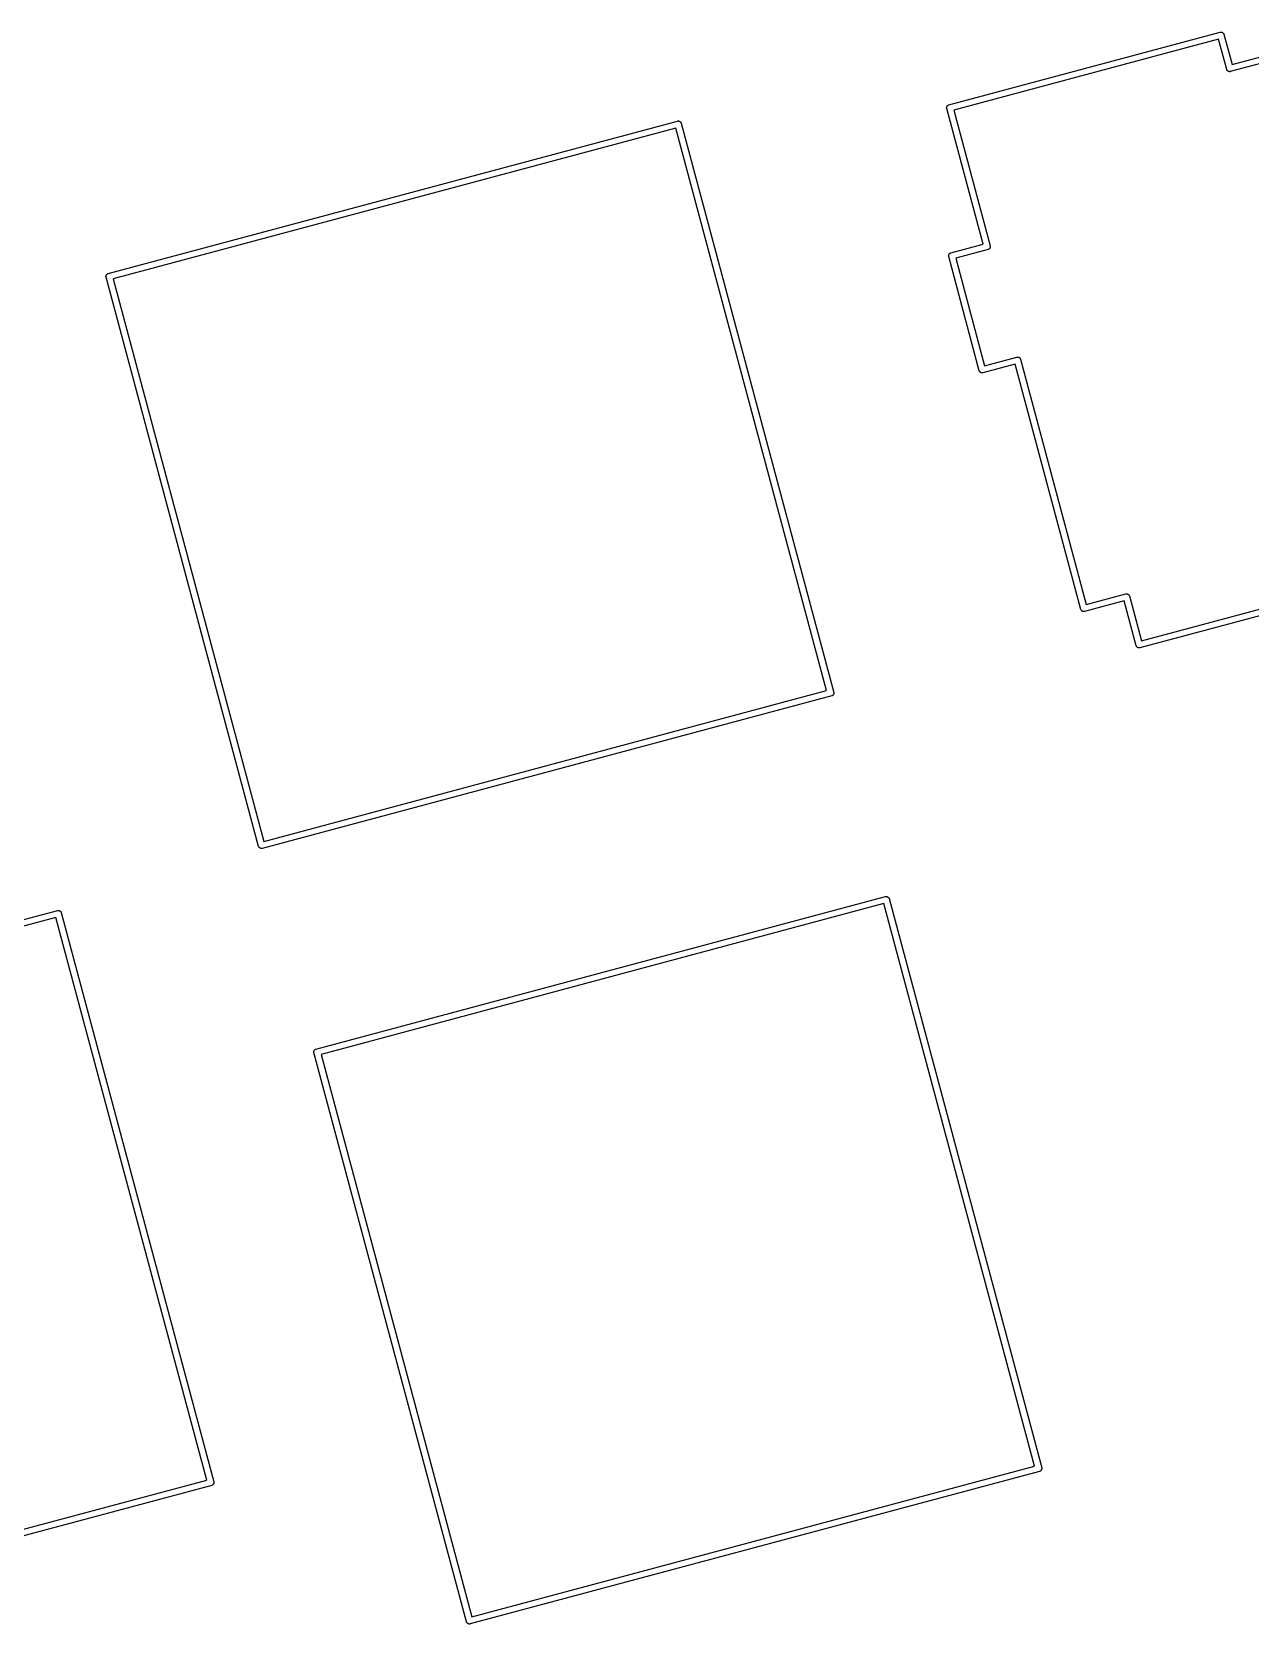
# Model space of a CAD drawing. Extents: x -13 to 326, y -133 to -5.
# Drawn here: x 241.57 to 270.48, y -50.55 to -12.45 of the extents above; entities that cross this region are included whole.
import ezdxf

# ---------------------------------------------------------------- set-up
doc = ezdxf.new("R2010")
doc.units = 0
doc.header["$MEASUREMENT"] = 0
doc.layers.add('BLACK', color=7, linetype='CONTINUOUS')

msp = doc.modelspace()

# ---------------------------------------------------------------- linework, layer by layer
at = {"layer": 'BLACK', "linetype": 'CONTINUOUS'}
for p, q in [((263.315, -14.1751), (269.756, -12.4492)), ((269.756, -12.4492), (269.763, -12.4475)), ((269.756, -12.4492), (269.756, -12.4492)), ((269.763, -12.4475), (269.769, -12.4481)), ((269.769, -12.4481), (269.776, -12.4475)), ((269.776, -12.4475), (269.783, -12.4492)), ((269.783, -12.4492), (269.79, -12.4498)), ((269.79, -12.4498), (269.796, -12.4527)), ((269.796, -12.4527), (269.802, -12.4544)), ((269.802, -12.4544), (269.808, -12.4583)), ((269.808, -12.4583), (269.814, -12.4612)), ((269.814, -12.4612), (269.819, -12.466)), ((269.819, -12.466), (269.824, -12.4698)), ((269.824, -12.4698), (269.828, -12.4754)), ((269.828, -12.4754), (269.833, -12.4802)), ((269.833, -12.4802), (269.836, -12.4863)), ((269.836, -12.4863), (269.84, -12.4919)), ((269.84, -12.4919), (269.841, -12.4984)), ((269.841, -12.4984), (269.841, -12.4984)), ((269.841, -12.4984), (270.034, -13.2163)), ((269.716, -12.6179), (263.435, -14.3008)), ((269.908, -13.3358), (269.716, -12.6179)), ((270.034, -13.2163), (271.457, -12.835)), ((271.576, -12.9608), (269.993, -13.385)), ((269.91, -13.3424), (269.908, -13.3358)), ((269.908, -13.3358), (269.908, -13.3358)), ((269.914, -13.3479), (269.91, -13.3424)), ((269.916, -13.354), (269.914, -13.3479)), ((269.921, -13.3588), (269.916, -13.354)), ((269.925, -13.3644), (269.921, -13.3588)), ((269.931, -13.3683), (269.925, -13.3644)), ((269.935, -13.373), (269.931, -13.3683)), ((269.942, -13.3759), (269.935, -13.373)), ((269.947, -13.3798), (269.942, -13.3759)), ((269.954, -13.3815), (269.947, -13.3798)), ((269.96, -13.3844), (269.954, -13.3815)), ((269.967, -13.385), (269.96, -13.3844)), ((269.973, -13.3867), (269.967, -13.385)), ((269.98, -13.3861), (269.973, -13.3867)), ((269.987, -13.3867), (269.98, -13.3861)), ((269.993, -13.385), (269.987, -13.3867)), ((269.993, -13.385), (269.993, -13.385)), ((263.264, -14.2402), (263.266, -14.2337)), ((263.265, -14.2469), (263.264, -14.2402)), ((263.264, -14.2537), (263.265, -14.2469)), ((263.266, -14.2602), (263.264, -14.2537)), ((263.266, -14.2337), (263.267, -14.2269)), ((264.129, -17.4807), (263.266, -14.2602)), ((263.266, -14.2602), (263.266, -14.2602)), ((263.267, -14.2269), (263.27, -14.2208)), ((263.27, -14.2208), (263.271, -14.2142)), ((263.271, -14.2142), (263.275, -14.2087)), ((263.275, -14.2087), (263.278, -14.2026)), ((263.278, -14.2026), (263.283, -14.1978)), ((263.283, -14.1978), (263.287, -14.1922)), ((263.287, -14.1922), (263.292, -14.1884)), ((263.292, -14.1884), (263.297, -14.1836)), ((263.297, -14.1836), (263.303, -14.1807)), ((263.303, -14.1807), (263.309, -14.1768)), ((263.309, -14.1768), (263.315, -14.1751)), ((263.315, -14.1751), (263.315, -14.1751)), ((263.435, -14.3008), (264.298, -17.5213)), ((243.377, -18.1764), (256.884, -14.5573)), ((256.843, -14.7259), (243.496, -18.3022)), ((260.419, -28.0727), (256.843, -14.7259)), ((256.884, -14.5573), (256.89, -14.5555)), ((256.884, -14.5573), (256.884, -14.5573)), ((256.89, -14.5555), (256.897, -14.5561)), ((256.897, -14.5561), (256.904, -14.5555)), ((256.904, -14.5555), (256.91, -14.5573)), ((256.91, -14.5573), (256.917, -14.5579)), ((256.917, -14.5579), (256.923, -14.5607)), ((256.923, -14.5607), (256.93, -14.5625)), ((256.93, -14.5625), (256.935, -14.5664)), ((256.935, -14.5664), (256.941, -14.5692)), ((256.941, -14.5692), (256.946, -14.574)), ((256.946, -14.574), (256.952, -14.5779)), ((256.952, -14.5779), (256.956, -14.5834)), ((256.956, -14.5834), (256.96, -14.5882)), ((256.96, -14.5882), (256.963, -14.5944)), ((256.963, -14.5944), (256.967, -14.5999)), ((256.967, -14.5999), (256.969, -14.6064)), ((256.969, -14.6064), (256.969, -14.6064)), ((256.969, -14.6064), (260.588, -28.1133)), ((263.362, -17.6862), (264.129, -17.4807)), ((264.298, -17.5213), (264.298, -17.5213)), ((264.298, -17.5213), (264.299, -17.5278)), ((263.311, -17.7513), (263.313, -17.7448)), ((263.312, -17.7581), (263.311, -17.7513)), ((263.311, -17.7648), (263.312, -17.7581)), ((263.313, -17.7714), (263.311, -17.7648)), ((263.313, -17.7381), (263.316, -17.7319)), ((263.313, -17.7448), (263.313, -17.7381)), ((264.039, -20.483), (263.313, -17.7714)), ((263.313, -17.7714), (263.313, -17.7714)), ((263.316, -17.7319), (263.318, -17.7254)), ((263.318, -17.7254), (263.322, -17.7198)), ((263.322, -17.7198), (263.325, -17.7137)), ((263.325, -17.7137), (263.33, -17.7089)), ((263.33, -17.7089), (263.333, -17.7034)), ((263.333, -17.7034), (263.339, -17.6995)), ((263.339, -17.6995), (263.344, -17.6947)), ((263.344, -17.6947), (263.35, -17.6918)), ((263.35, -17.6918), (263.355, -17.688)), ((263.355, -17.688), (263.362, -17.6862)), ((263.362, -17.6862), (263.362, -17.6862)), ((264.249, -17.6064), (263.482, -17.812)), ((263.482, -17.812), (264.165, -20.3636)), ((264.255, -17.6047), (264.249, -17.6064)), ((264.249, -17.6064), (264.249, -17.6064)), ((264.261, -17.6008), (264.255, -17.6047)), ((264.267, -17.598), (264.261, -17.6008)), ((264.272, -17.5932), (264.267, -17.598)), ((264.277, -17.5893), (264.272, -17.5932)), ((264.281, -17.5837), (264.277, -17.5893)), ((264.286, -17.579), (264.281, -17.5837)), ((264.289, -17.5728), (264.286, -17.579)), ((264.292, -17.5673), (264.289, -17.5728)), ((264.294, -17.5607), (264.292, -17.5673)), ((264.297, -17.5546), (264.294, -17.5607)), ((264.298, -17.5479), (264.297, -17.5546)), ((264.299, -17.5413), (264.298, -17.5479)), ((264.299, -17.5278), (264.299, -17.5346)), ((264.299, -17.5346), (264.299, -17.5413)), ((243.326, -18.2416), (243.328, -18.235)), ((243.327, -18.2483), (243.326, -18.2416)), ((243.326, -18.2551), (243.327, -18.2483)), ((243.328, -18.2616), (243.326, -18.2551)), ((243.328, -18.2283), (243.331, -18.2221)), ((243.328, -18.235), (243.328, -18.2283)), ((246.947, -31.7685), (243.328, -18.2616)), ((243.328, -18.2616), (243.328, -18.2616)), ((243.331, -18.2221), (243.333, -18.2156)), ((243.333, -18.2156), (243.337, -18.2101)), ((243.337, -18.2101), (243.34, -18.2039)), ((243.34, -18.2039), (243.344, -18.1991)), ((243.344, -18.1991), (243.348, -18.1936)), ((243.348, -18.1936), (243.354, -18.1897)), ((243.354, -18.1897), (243.359, -18.1849)), ((243.359, -18.1849), (243.365, -18.1821)), ((243.365, -18.1821), (243.37, -18.1782)), ((243.37, -18.1782), (243.377, -18.1764)), ((243.377, -18.1764), (243.377, -18.1764)), ((243.496, -18.3022), (247.073, -31.649)), ((264.165, -20.3636), (264.932, -20.158)), ((264.932, -20.158), (264.939, -20.1563)), ((264.932, -20.158), (264.932, -20.158)), ((264.939, -20.1563), (264.945, -20.1569)), ((264.945, -20.1569), (264.952, -20.1563)), ((264.952, -20.1563), (264.959, -20.158)), ((264.959, -20.158), (264.966, -20.1586)), ((264.966, -20.1586), (264.972, -20.1615)), ((264.972, -20.1615), (264.978, -20.1632)), ((264.978, -20.1632), (264.984, -20.1671)), ((264.984, -20.1671), (264.99, -20.17)), ((264.99, -20.17), (264.995, -20.1748)), ((264.995, -20.1748), (265, -20.1787)), ((265, -20.1787), (265.004, -20.1842)), ((265.004, -20.1842), (265.009, -20.189)), ((265.009, -20.189), (265.012, -20.1951)), ((264.041, -20.4896), (264.039, -20.483)), ((264.039, -20.483), (264.039, -20.483)), ((264.045, -20.4951), (264.041, -20.4896)), ((264.048, -20.5013), (264.045, -20.4951)), ((264.053, -20.5061), (264.048, -20.5013)), ((264.057, -20.5116), (264.053, -20.5061)), ((264.062, -20.5155), (264.057, -20.5116)), ((264.067, -20.5203), (264.062, -20.5155)), ((264.073, -20.5231), (264.067, -20.5203)), ((264.079, -20.527), (264.073, -20.5231)), ((264.085, -20.5288), (264.079, -20.527)), ((264.091, -20.5316), (264.085, -20.5288)), ((264.098, -20.5322), (264.091, -20.5316)), ((264.105, -20.534), (264.098, -20.5322)), ((264.111, -20.5334), (264.105, -20.534)), ((264.118, -20.534), (264.111, -20.5334)), ((264.125, -20.5322), (264.118, -20.534)), ((264.892, -20.3267), (264.125, -20.5322)), ((264.125, -20.5322), (264.125, -20.5322)), ((266.451, -26.1478), (264.892, -20.3267)), ((265.012, -20.1951), (265.016, -20.2007)), ((265.016, -20.2007), (265.017, -20.2072)), ((265.017, -20.2072), (265.017, -20.2072)), ((265.017, -20.2072), (266.577, -26.0283)), ((266.577, -26.0283), (267.516, -25.7768)), ((267.516, -25.7768), (267.522, -25.775)), ((267.516, -25.7768), (267.516, -25.7768)), ((267.522, -25.775), (267.529, -25.7756)), ((267.529, -25.7756), (267.536, -25.775)), ((267.536, -25.775), (267.542, -25.7768)), ((267.542, -25.7768), (267.549, -25.7774)), ((267.549, -25.7774), (267.555, -25.7802)), ((267.555, -25.7802), (267.562, -25.782)), ((267.562, -25.782), (267.567, -25.7859)), ((267.567, -25.7859), (267.574, -25.7887)), ((267.574, -25.7887), (267.578, -25.7935)), ((267.578, -25.7935), (267.584, -25.7974)), ((267.584, -25.7974), (267.588, -25.8029)), ((267.588, -25.8029), (267.593, -25.8077)), ((267.593, -25.8077), (267.595, -25.8139)), ((267.595, -25.8139), (267.599, -25.8194)), ((267.599, -25.8194), (267.601, -25.826)), ((267.601, -25.826), (267.601, -25.826)), ((267.601, -25.826), (267.885, -26.8874)), ((272.274, -25.8693), (267.845, -27.056)), ((267.885, -26.8874), (272.154, -25.7435)), ((266.453, -26.1543), (266.451, -26.1478)), ((266.451, -26.1478), (266.451, -26.1478)), ((266.457, -26.1599), (266.453, -26.1543)), ((266.46, -26.166), (266.457, -26.1599)), ((266.465, -26.1708), (266.46, -26.166)), ((266.469, -26.1764), (266.465, -26.1708)), ((266.474, -26.1802), (266.469, -26.1764)), ((266.479, -26.185), (266.474, -26.1802)), ((266.485, -26.1879), (266.479, -26.185)), ((266.491, -26.1918), (266.485, -26.1879)), ((266.497, -26.1935), (266.491, -26.1918)), ((266.503, -26.1964), (266.497, -26.1935)), ((266.51, -26.197), (266.503, -26.1964)), ((266.517, -26.1987), (266.51, -26.197)), ((266.523, -26.1981), (266.517, -26.1987)), ((266.53, -26.1987), (266.523, -26.1981)), ((266.537, -26.197), (266.53, -26.1987)), ((267.475, -25.9454), (266.537, -26.197)), ((266.537, -26.197), (266.537, -26.197)), ((267.76, -27.0069), (267.475, -25.9454)), ((267.761, -27.0134), (267.76, -27.0069)), ((267.76, -27.0069), (267.76, -27.0069)), ((267.765, -27.0189), (267.761, -27.0134)), ((267.768, -27.0251), (267.765, -27.0189)), ((267.773, -27.0299), (267.768, -27.0251)), ((267.777, -27.0354), (267.773, -27.0299)), ((267.782, -27.0393), (267.777, -27.0354)), ((267.787, -27.0441), (267.782, -27.0393)), ((267.793, -27.0469), (267.787, -27.0441)), ((267.799, -27.0508), (267.793, -27.0469)), ((267.805, -27.0526), (267.799, -27.0508)), ((267.812, -27.0554), (267.805, -27.0526)), ((267.818, -27.056), (267.812, -27.0554)), ((267.825, -27.0578), (267.818, -27.056)), ((267.832, -27.0572), (267.825, -27.0578)), ((267.838, -27.0578), (267.832, -27.0572)), ((267.845, -27.056), (267.838, -27.0578)), ((267.845, -27.056), (267.845, -27.056)), ((247.073, -31.649), (260.419, -28.0727)), ((260.551, -28.1928), (260.545, -28.1967)), ((260.557, -28.19), (260.551, -28.1928)), ((260.562, -28.1852), (260.557, -28.19)), ((260.567, -28.1813), (260.562, -28.1852)), ((260.571, -28.1758), (260.567, -28.1813)), ((260.576, -28.171), (260.571, -28.1758)), ((260.579, -28.1648), (260.576, -28.171)), ((260.583, -28.1593), (260.579, -28.1648)), ((260.585, -28.1528), (260.583, -28.1593)), ((260.588, -28.1466), (260.585, -28.1528)), ((260.588, -28.1133), (260.588, -28.1133)), ((260.588, -28.1133), (260.59, -28.1198)), ((260.59, -28.1333), (260.588, -28.1399)), ((260.588, -28.1399), (260.588, -28.1466)), ((260.59, -28.1198), (260.589, -28.1266)), ((260.589, -28.1266), (260.59, -28.1333)), ((260.539, -28.1985), (247.032, -31.8176)), ((260.545, -28.1967), (260.539, -28.1985)), ((260.539, -28.1985), (260.539, -28.1985)), ((246.949, -31.775), (246.947, -31.7685)), ((246.947, -31.7685), (246.947, -31.7685)), ((246.953, -31.7805), (246.949, -31.775)), ((246.955, -31.7867), (246.953, -31.7805)), ((246.96, -31.7915), (246.955, -31.7867)), ((246.964, -31.797), (246.96, -31.7915)), ((246.97, -31.8009), (246.964, -31.797)), ((246.974, -31.8057), (246.97, -31.8009)), ((246.981, -31.8085), (246.974, -31.8057)), ((246.986, -31.8124), (246.981, -31.8085)), ((246.993, -31.8142), (246.986, -31.8124)), ((246.999, -31.817), (246.993, -31.8142)), ((247.006, -31.8176), (246.999, -31.817)), ((247.012, -31.8194), (247.006, -31.8176)), ((247.019, -31.8188), (247.012, -31.8194)), ((247.026, -31.8194), (247.019, -31.8188)), ((247.032, -31.8176), (247.026, -31.8194)), ((247.032, -31.8176), (247.032, -31.8176)), ((248.307, -36.5773), (261.814, -32.9582)), ((261.774, -33.1268), (248.427, -36.7031)), ((265.35, -46.4736), (261.774, -33.1268)), ((261.814, -32.9582), (261.821, -32.9564)), ((261.814, -32.9582), (261.814, -32.9582)), ((261.821, -32.9564), (261.828, -32.957)), ((261.828, -32.957), (261.834, -32.9564)), ((261.834, -32.9564), (261.841, -32.9582)), ((261.841, -32.9582), (261.848, -32.9588)), ((261.848, -32.9588), (261.854, -32.9616)), ((261.854, -32.9616), (261.86, -32.9634)), ((261.86, -32.9634), (261.866, -32.9673)), ((261.866, -32.9673), (261.872, -32.9701)), ((261.872, -32.9701), (261.877, -32.9749)), ((261.877, -32.9749), (261.882, -32.9788)), ((261.882, -32.9788), (261.886, -32.9843)), ((261.886, -32.9843), (261.891, -32.9891)), ((261.891, -32.9891), (261.894, -32.9953)), ((261.894, -32.9953), (261.898, -33.0008)), ((261.898, -33.0008), (261.899, -33.0073)), ((261.899, -33.0073), (261.899, -33.0073)), ((261.899, -33.0073), (265.519, -46.5142)), ((228.674, -36.9076), (242.181, -33.2884)), ((242.14, -33.4571), (228.793, -37.0334)), ((245.716, -46.8039), (242.14, -33.4571)), ((242.181, -33.2884), (242.187, -33.2867)), ((242.181, -33.2884), (242.181, -33.2884)), ((242.187, -33.2867), (242.194, -33.2873)), ((242.194, -33.2873), (242.201, -33.2867)), ((242.201, -33.2867), (242.207, -33.2884)), ((242.207, -33.2884), (242.214, -33.289)), ((242.214, -33.289), (242.22, -33.2919)), ((242.22, -33.2919), (242.227, -33.2937)), ((242.227, -33.2937), (242.232, -33.2975)), ((242.232, -33.2975), (242.238, -33.3004)), ((242.238, -33.3004), (242.243, -33.3052)), ((242.243, -33.3052), (242.249, -33.3091)), ((242.249, -33.3091), (242.253, -33.3146)), ((242.253, -33.3146), (242.257, -33.3194)), ((242.257, -33.3194), (242.26, -33.3255)), ((242.26, -33.3255), (242.264, -33.3311)), ((242.264, -33.3311), (242.266, -33.3376)), ((242.266, -33.3376), (242.266, -33.3376)), ((242.266, -33.3376), (245.885, -46.8445)), ((248.257, -36.6425), (248.258, -36.6359)), ((248.257, -36.6492), (248.257, -36.6425)), ((248.257, -36.6559), (248.257, -36.6492)), ((248.258, -36.6625), (248.257, -36.6559)), ((248.258, -36.6359), (248.259, -36.6292)), ((251.877, -50.1693), (248.258, -36.6625)), ((248.258, -36.6625), (248.258, -36.6625)), ((248.259, -36.6292), (248.262, -36.623)), ((248.262, -36.623), (248.263, -36.6165)), ((248.263, -36.6165), (248.267, -36.611)), ((248.267, -36.611), (248.27, -36.6048)), ((248.27, -36.6048), (248.275, -36.6)), ((248.275, -36.6), (248.279, -36.5945)), ((248.279, -36.5945), (248.284, -36.5906)), ((248.284, -36.5906), (248.289, -36.5858)), ((248.289, -36.5858), (248.295, -36.583)), ((248.295, -36.583), (248.301, -36.5791)), ((248.301, -36.5791), (248.307, -36.5773)), ((248.307, -36.5773), (248.307, -36.5773)), ((248.427, -36.7031), (252.003, -50.0499)), ((252.003, -50.0499), (265.35, -46.4736)), ((232.37, -50.3801), (245.716, -46.8039)), ((245.885, -46.8445), (245.885, -46.8445)), ((245.885, -46.8445), (245.887, -46.851)), ((245.887, -46.8645), (245.885, -46.871)), ((245.887, -46.851), (245.886, -46.8578)), ((245.886, -46.8578), (245.887, -46.8645)), ((265.469, -46.5994), (251.963, -50.2185)), ((265.476, -46.5976), (265.469, -46.5994)), ((265.469, -46.5994), (265.469, -46.5994)), ((265.482, -46.5937), (265.476, -46.5976)), ((265.488, -46.5909), (265.482, -46.5937)), ((265.492, -46.5861), (265.488, -46.5909)), ((265.498, -46.5822), (265.492, -46.5861)), ((265.502, -46.5767), (265.498, -46.5822)), ((265.507, -46.5719), (265.502, -46.5767)), ((265.51, -46.5657), (265.507, -46.5719)), ((265.513, -46.5602), (265.51, -46.5657)), ((265.515, -46.5536), (265.513, -46.5602)), ((265.518, -46.5475), (265.515, -46.5536)), ((265.519, -46.5408), (265.518, -46.5475)), ((265.519, -46.5142), (265.519, -46.5142)), ((265.519, -46.5142), (265.52, -46.5207)), ((265.52, -46.5342), (265.519, -46.5408)), ((265.52, -46.5207), (265.52, -46.5275)), ((265.52, -46.5275), (265.52, -46.5342)), ((245.836, -46.9296), (232.329, -50.5488)), ((245.842, -46.9279), (245.836, -46.9296)), ((245.836, -46.9296), (245.836, -46.9296)), ((245.848, -46.924), (245.842, -46.9279)), ((245.854, -46.9211), (245.848, -46.924)), ((245.859, -46.9164), (245.854, -46.9211)), ((245.864, -46.9125), (245.859, -46.9164)), ((245.868, -46.9069), (245.864, -46.9125)), ((245.873, -46.9021), (245.868, -46.9069)), ((245.876, -46.896), (245.873, -46.9021)), ((245.88, -46.8905), (245.876, -46.896)), ((245.882, -46.8839), (245.88, -46.8905)), ((245.885, -46.8778), (245.882, -46.8839)), ((245.885, -46.871), (245.885, -46.8778)), ((251.879, -50.1759), (251.877, -50.1693)), ((251.877, -50.1693), (251.877, -50.1693)), ((251.883, -50.1814), (251.879, -50.1759)), ((251.886, -50.1876), (251.883, -50.1814)), ((251.891, -50.1924), (251.886, -50.1876)), ((251.895, -50.1979), (251.891, -50.1924)), ((251.9, -50.2018), (251.895, -50.1979)), ((251.905, -50.2066), (251.9, -50.2018)), ((251.911, -50.2094), (251.905, -50.2066)), ((251.917, -50.2133), (251.911, -50.2094)), ((251.923, -50.2151), (251.917, -50.2133)), ((251.929, -50.2179), (251.923, -50.2151)), ((251.936, -50.2185), (251.929, -50.2179)), ((251.943, -50.2203), (251.936, -50.2185)), ((251.949, -50.2197), (251.943, -50.2203)), ((251.956, -50.2203), (251.949, -50.2197)), ((251.963, -50.2185), (251.956, -50.2203)), ((251.963, -50.2185), (251.963, -50.2185))]:
    msp.add_line(p, q, dxfattribs=at)

doc.saveas('drawing.dxf')
